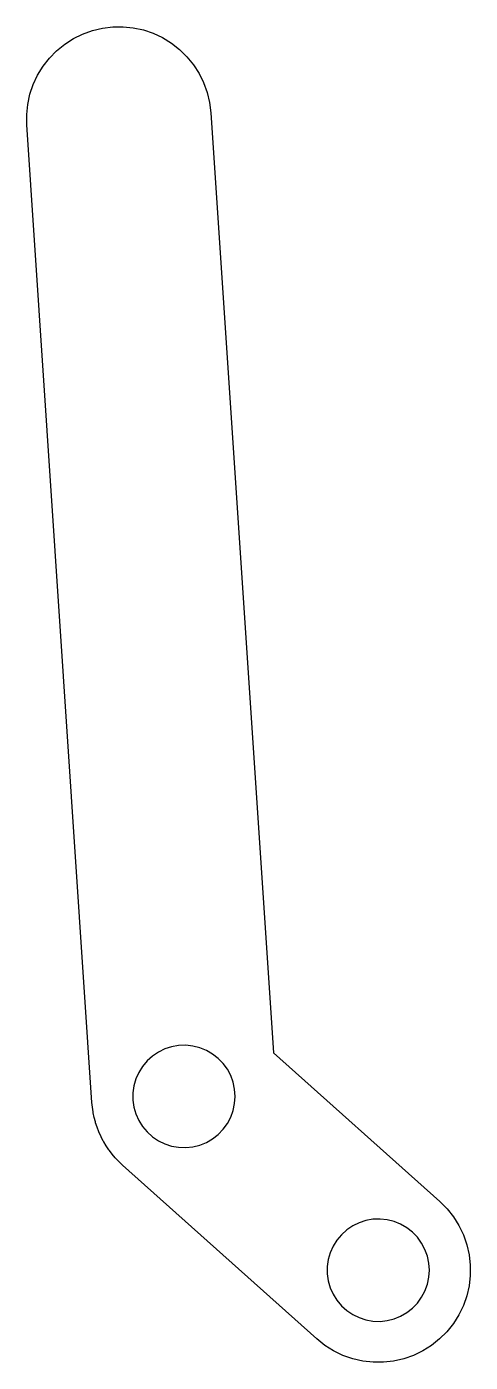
# Model space of a CAD drawing. Header units: millimetres. Extents: x 13 to 47, y 17 to 119.
import ezdxf

# ---------------------------------------------------------------- set-up
doc = ezdxf.new("R2010")
doc.units = ezdxf.units.MM
doc.layers.add('CUT', color=1, linetype='Continuous')

msp = doc.modelspace()

# ---------------------------------------------------------------- linework, layer by layer
at = {"layer": 'CUT'}
for points in [[(19.8417, 32.5924), (19.8146, 32.6194), (19.5912, 32.8998), (19.3648, 33.1778), (19.344, 33.21), (19.3202, 33.2399), (19.1295, 33.5436), (18.9356, 33.8451), (18.9187, 33.8794), (18.8983, 33.9119), (18.7428, 34.2349), (18.5839, 34.5563), (18.5709, 34.5923), (18.5543, 34.6268), (18.436, 34.9653), (18.314, 35.3024), (18.3051, 35.3396), (18.2925, 35.3758), (18.2128, 35.7254), (18.1294, 36.074), (18.1247, 36.112), (18.1162, 36.1494), (18.0762, 36.5057), (18.0326, 36.8594), (13.0323, 111.8636), (13.024, 112.6548), (13.1046, 113.4441), (13.273, 114.2195), (13.5272, 114.9711), (13.864, 115.6895), (14.279, 116.3656), (14.7672, 116.9911), (15.3223, 117.558), (15.9374, 118.0591), (16.6048, 118.4882), (17.316, 118.84), (18.0621, 119.1098), (18.8337, 119.2945), (19.6211, 119.3915), (20.4145, 119.3999), (21.2038, 119.3193), (21.9791, 119.1508), (22.7307, 118.8966), (23.4491, 118.5599), (24.1253, 118.1448), (24.7508, 117.6567), (25.3176, 117.1015), (25.8188, 116.4864), (26.2479, 115.8191), (26.5996, 115.1079), (26.8695, 114.3618), (27.0541, 113.5902), (27.151, 112.8048), (31.9591, 40.6822), (44.7178, 29.2724), (45.2771, 28.7127), (45.7716, 28.0922), (46.1935, 27.4202), (46.5375, 26.7053), (46.7993, 25.9563), (46.9756, 25.1827), (47.0641, 24.3943), (47.0638, 23.6008), (46.9747, 22.8125), (46.7979, 22.039), (46.5356, 21.2902), (46.1911, 20.5755), (45.7688, 19.9038), (45.2739, 19.2837), (44.7127, 18.7229), (44.0922, 18.2284), (43.4202, 17.8065), (42.7053, 17.4625), (41.9563, 17.2007), (41.1827, 17.0244), (40.3943, 16.9359), (39.6008, 16.9362), (38.8125, 17.0253), (38.039, 17.2021), (37.2902, 17.4644), (36.5755, 17.8089), (35.9038, 18.2312), (35.2853, 18.7248), (20.374, 32.0597), (20.1221, 32.3118), (19.8659, 32.5627)], [(28.9784, 37.8783), (28.8646, 38.4139), (28.6773, 38.9285), (28.4202, 39.4119), (28.0984, 39.8549), (27.718, 40.2488), (27.2865, 40.5859), (26.8123, 40.8597), (26.3046, 41.0648), (25.7733, 41.1973), (25.2288, 41.2545), (24.6815, 41.2354), (24.1423, 41.1403), (23.6215, 40.9711), (23.1294, 40.7311), (22.6754, 40.4249), (22.2685, 40.0585), (21.9165, 39.639), (21.6264, 39.1747), (21.4037, 38.6745), (21.2527, 38.1481), (21.1765, 37.6059), (21.1765, 37.0583), (21.2527, 36.5161), (21.4037, 35.9897), (21.6264, 35.4895), (21.9165, 35.0251), (22.2685, 34.6057), (22.6754, 34.2393), (23.1294, 33.9331), (23.6215, 33.6931), (24.1423, 33.5239), (24.6815, 33.4288), (25.2288, 33.4097), (25.7733, 33.4669), (26.3046, 33.5994), (26.8123, 33.8045), (27.2865, 34.0783), (27.718, 34.4154), (28.0984, 34.8093), (28.4202, 35.2523), (28.6773, 35.7357), (28.8646, 36.2503), (28.9784, 36.7859), (29.0166, 37.3321)], [(43.7728, 25.0818), (43.5855, 25.5964), (43.3284, 26.0798), (43.0066, 26.5228), (42.6262, 26.9167), (42.1947, 27.2538), (41.7205, 27.5276), (41.2128, 27.7327), (40.6815, 27.8652), (40.137, 27.9224), (39.5897, 27.9033), (39.0505, 27.8082), (38.5297, 27.639), (38.0376, 27.399), (37.5836, 27.0928), (37.1767, 26.7264), (36.8248, 26.3069), (36.5346, 25.8426), (36.3119, 25.3424), (36.1609, 24.816), (36.0847, 24.2738), (36.0847, 23.7262), (36.1609, 23.184), (36.3119, 22.6576), (36.5346, 22.1574), (36.8248, 21.6931), (37.1767, 21.2736), (37.5836, 20.9072), (38.0376, 20.601), (38.5297, 20.361), (39.0505, 20.1918), (39.5897, 20.0967), (40.137, 20.0776), (40.6815, 20.1348), (41.2128, 20.2673), (41.7205, 20.4724), (42.1947, 20.7462), (42.6262, 21.0833), (43.0066, 21.4772), (43.3284, 21.9202), (43.5855, 22.4036), (43.7728, 22.9182), (43.8866, 23.4538), (43.9248, 24), (43.8866, 24.5462)]]:
    msp.add_lwpolyline(points, close=True, dxfattribs=at)

doc.saveas('drawing.dxf')
